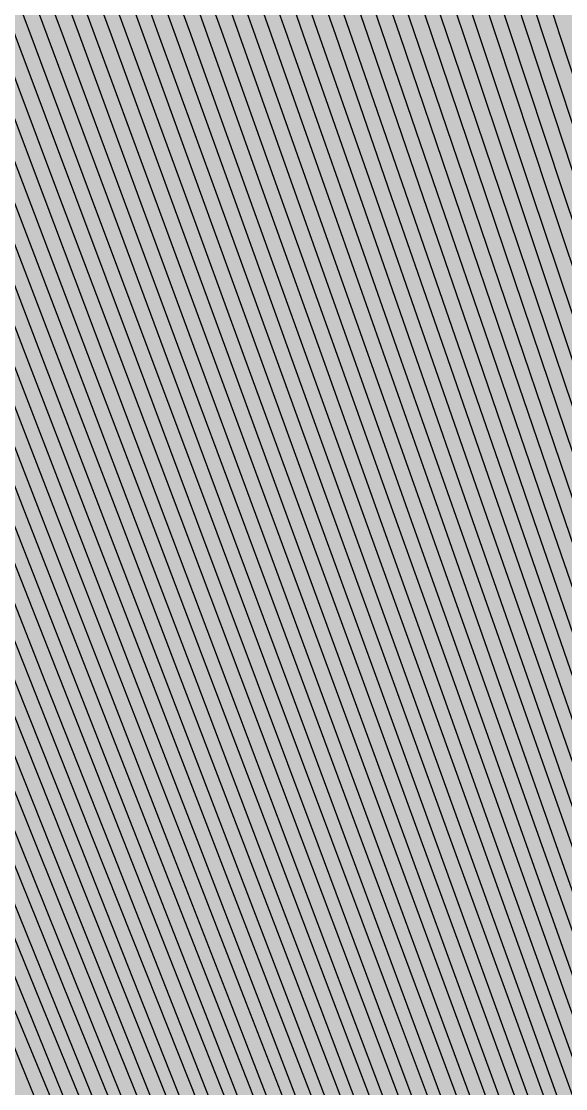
# Model space of a CAD drawing. Header units: metres. Extents: x -7231 to 10969, y -37556 to 1873.
# Drawn here: x 1278.3 to 1354, y -18678.7 to -18530.4 of the extents above; entities that cross this region are included whole.
import ezdxf

# ---------------------------------------------------------------- set-up
doc = ezdxf.new("R2010")
doc.units = ezdxf.units.M
for name, color, linetype in [('Metal1', 4, 'CONTINUOUS'), ('Metal2', 3, 'CONTINUOUS'), ('Polyimide', 7, 'CONTINUOUS')]:
    doc.layers.add(name, color=color, linetype=linetype)

msp = doc.modelspace()

# ---------------------------------------------------------------- hatches: boundary and pattern name
at = {"layer": 'Polyimide'}
msp.add_hatch(color=7, dxfattribs=at).paths.add_polyline_path([(4065.69, -468), (4066.67, -501.99), (4068.51, -535.99), (4071.41, -569.99), (4075.54, -603.99), (4081.04, -637.99), (4088.01, -671.99), (4096.52, -705.98), (4106.62, -739.98), (4118.33, -773.98), (4131.63, -807.98), (4146.49, -841.98), (4162.87, -875.98), (4180.68, -909.97), (4199.83, -943.97), (4220.22, -977.97), (4241.73, -1011.97), (4264.21, -1045.97), (4287.52, -1079.96), (4311.51, -1113.96), (4336.01, -1147.96), (4360.86, -1181.96), (4385.88, -1215.96), (4410.89, -1249.96), (4435.74, -1283.95), (4460.24, -1317.95), (4484.23, -1351.95), (4507.54, -1385.95), (4530.02, -1419.95), (4551.53, -1453.94), (4571.92, -1487.94), (4591.07, -1521.94), (4608.88, -1555.94), (4625.26, -1589.94), (4640.12, -1623.94), (4653.42, -1657.93), (4665.13, -1691.93), (4675.23, -1725.93), (4683.74, -1759.93), (4690.71, -1793.93), (4696.21, -1827.93), (4700.34, -1861.92), (4703.24, -1895.92), (4705.08, -1929.92), (4706.06, -1963.92), (4706.44, -1997.92), (4706.5, -2031.91), (4706.5, -4793.02), (4709.95, -4838.39), (4720.22, -4882.71), (4737.08, -4924.98), (4760.13, -4964.2), (4788.85, -4999.49), (4822.58, -5030.03), (4860.53, -5055.12), (4901.85, -5074.18), (4901.85, -5074.18), (4970.68, -5105.23), (5034.7, -5145.26), (5092.76, -5193.54), (5143.8, -5249.19), (5186.89, -5311.2), (5221.24, -5378.44), (5246.23, -5449.69), (5261.41, -5523.66), (5266.5, -5599), (5261.41, -5674.34), (5246.23, -5748.31), (5221.24, -5819.56), (5186.89, -5886.8), (5143.8, -5948.81), (5092.76, -6004.46), (5034.7, -6052.74), (4970.68, -6092.77), (4901.85, -6123.82), (4860.53, -6142.88), (4822.58, -6167.97), (4788.85, -6198.51), (4760.13, -6233.8), (4737.08, -6273.02), (4720.22, -6315.29), (4709.95, -6359.61), (4706.5, -6404.98), (4706.5, -9221.52), (4709.95, -9266.88), (4720.22, -9311.21), (4737.08, -9353.47), (4760.13, -9392.7), (4788.85, -9427.98), (4822.58, -9458.52), (4860.53, -9483.61), (4901.85, -9502.67), (4970.68, -9533.72), (5034.7, -9573.75), (5092.76, -9622.03), (5143.8, -9677.68), (5186.89, -9739.69), (5221.24, -9806.94), (5246.23, -9878.19), (5261.41, -9952.16), (5266.5, -10027.49), (5261.41, -10102.83), (5246.23, -10176.8), (5221.24, -10248.05), (5186.89, -10315.3), (5143.8, -10377.31), (5092.76, -10432.96), (5034.7, -10481.24), (4970.68, -10521.27), (4901.85, -10552.32), (4860.53, -10571.38), (4822.58, -10596.46), (4788.85, -10627), (4760.13, -10662.29), (4737.08, -10701.52), (4720.22, -10743.78), (4709.95, -10788.1), (4706.5, -10833.47), (4706.5, -13650.01), (4709.95, -13695.38), (4720.22, -13739.7), (4737.08, -13781.96), (4760.13, -13821.19), (4788.85, -13856.48), (4822.58, -13887.02), (4860.53, -13912.11), (4901.85, -13931.17), (4970.68, -13962.22), (5034.7, -14002.25), (5092.76, -14050.53), (5143.8, -14106.18), (5186.89, -14168.19), (5221.24, -14235.43), (5246.23, -14306.68), (5261.41, -14380.65), (5266.5, -14455.99), (5261.41, -14531.33), (5246.23, -14605.29), (5221.24, -14676.55), (5186.89, -14743.79), (5143.8, -14805.8), (5092.76, -14861.45), (5034.7, -14909.73), (4970.68, -14949.76), (4901.85, -14980.81), (4860.53, -14999.87), (4822.58, -15024.96), (4788.85, -15055.5), (4760.13, -15090.79), (4737.08, -15130.01), (4720.22, -15172.27), (4709.95, -15216.6), (4706.5, -15261.97), (4706.5, -15455.99), (4720.95, -15750.04), (4764.14, -16041.26), (4835.68, -16326.84), (4934.86, -16604.04), (5060.74, -16870.18), (5212.09, -17122.7), (5387.47, -17359.17), (5585.18, -17577.31), (5803.32, -17775.02), (6039.79, -17950.4), (6292.31, -18101.75), (6558.45, -18227.63), (6835.65, -18326.81), (7121.23, -18398.34), (7412.45, -18441.54), (7706.5, -18455.99), (9969.01, -18455.99), (10047.42, -18459.84), (10125.08, -18471.36), (10201.23, -18490.44), (10275.15, -18516.89), (10346.12, -18550.45), (10413.46, -18590.81), (10476.52, -18637.58), (10534.69, -18690.3), (10587.41, -18748.47), (10634.18, -18811.53), (10674.54, -18878.87), (10708.11, -18949.84), (10734.56, -19023.76), (10753.63, -19099.92), (10765.15, -19177.58), (10769.01, -19255.99), (10769.01, -20895.8), (10730.24, -20951.41), (10694.6, -21009.08), (10662.21, -21068.63), (10633.17, -21129.89), (10607.55, -21192.66), (10585.45, -21256.74), (10566.93, -21321.96), (10552.05, -21388.09), (10540.84, -21454.95), (10533.35, -21522.33), (10529.6, -21590.02), (10529.6, -21657.81), (10533.35, -21725.5), (10540.84, -21792.87), (10552.05, -21859.73), (10566.93, -21925.87), (10585.45, -21991.08), (10607.55, -22055.17), (10633.17, -22117.94), (10662.21, -22179.19), (10694.6, -22238.74), (10730.24, -22296.41), (10769.01, -22352.03), (10769.01, -32454.24), (10728.74, -32510.49), (10691.72, -32568.92), (10658.05, -32629.35), (10627.85, -32691.58), (10601.2, -32755.42), (10578.21, -32820.67), (10558.93, -32887.1), (10543.44, -32954.52), (10531.77, -33022.71), (10523.97, -33091.44), (10520.07, -33160.51), (10520.07, -33229.69), (10523.97, -33298.75), (10531.77, -33367.49), (10543.44, -33435.67), (10558.93, -33503.09), (10578.21, -33569.53), (10601.2, -33634.77), (10627.85, -33698.61), (10658.05, -33760.85), (10691.72, -33821.28), (10728.74, -33879.71), (10769.01, -33935.96), (10769.01, -36556), (10765.15, -36634.41), (10753.63, -36712.07), (10734.56, -36788.23), (10708.11, -36862.15), (10674.54, -36933.12), (10634.18, -37000.46), (10587.41, -37063.51), (10534.69, -37121.69), (10476.52, -37174.41), (10413.46, -37221.18), (10346.12, -37261.54), (10275.15, -37295.1), (10201.23, -37321.55), (10125.08, -37340.63), (10047.42, -37352.15), (9969.01, -37356), (-6231.01, -37356), (-6309.42, -37352.15), (-6387.08, -37340.63), (-6463.23, -37321.55), (-6537.15, -37295.1), (-6608.12, -37261.54), (-6675.46, -37221.18), (-6738.52, -37174.41), (-6796.69, -37121.69), (-6849.41, -37063.51), (-6896.18, -37000.46), (-6936.54, -36933.12), (-6970.11, -36862.15), (-6996.56, -36788.23), (-7015.63, -36712.07), (-7027.15, -36634.41), (-7031.01, -36556), (-7031.01, -33936), (-6990.74, -33879.75), (-6953.7, -33821.31), (-6920.03, -33760.88), (-6889.82, -33698.64), (-6863.18, -33634.8), (-6840.18, -33569.55), (-6820.9, -33503.11), (-6805.4, -33435.69), (-6793.74, -33367.49), (-6785.94, -33298.75), (-6782.03, -33229.68), (-6782.03, -33160.5), (-6785.94, -33091.43), (-6793.74, -33022.69), (-6805.4, -32954.5), (-6820.9, -32887.07), (-6840.18, -32820.63), (-6863.18, -32755.39), (-6889.82, -32691.54), (-6920.03, -32629.3), (-6953.7, -32568.87), (-6990.74, -32510.43), (-7031.01, -32454.18), (-7031.01, -22364.83), (-6990.74, -22308.58), (-6953.7, -22250.14), (-6920.03, -22189.71), (-6889.82, -22127.47), (-6863.18, -22063.62), (-6840.18, -21998.38), (-6820.9, -21931.94), (-6805.4, -21864.51), (-6793.74, -21796.32), (-6785.94, -21727.58), (-6782.03, -21658.51), (-6782.03, -21589.33), (-6785.94, -21520.26), (-6793.74, -21451.52), (-6805.4, -21383.32), (-6820.9, -21315.9), (-6840.18, -21249.46), (-6863.18, -21184.21), (-6889.82, -21120.37), (-6920.03, -21058.13), (-6953.7, -20997.7), (-6990.74, -20939.26), (-7031.01, -20883.01), (-7031.01, -19255.99), (-7027.15, -19177.58), (-7015.63, -19099.92), (-6996.56, -19023.76), (-6970.11, -18949.84), (-6936.54, -18878.87), (-6896.18, -18811.53), (-6849.41, -18748.47), (-6796.69, -18690.3), (-6738.52, -18637.58), (-6675.46, -18590.81), (-6608.12, -18550.45), (-6537.15, -18516.89), (-6463.23, -18490.44), (-6387.08, -18471.36), (-6309.42, -18459.84), (-6231.01, -18455.99), (-3968.5, -18455.99), (-3674.45, -18441.54), (-3383.23, -18398.34), (-3097.65, -18326.81), (-2820.45, -18227.63), (-2554.31, -18101.75), (-2301.79, -17950.4), (-2065.32, -17775.02), (-1847.18, -17577.31), (-1649.47, -17359.17), (-1474.09, -17122.7), (-1322.74, -16870.18), (-1196.86, -16604.04), (-1097.68, -16326.84), (-1026.14, -16041.26), (-982.95, -15750.04), (-968.5, -15455.99), (-968.5, -15261.97), (-971.95, -15216.6), (-982.22, -15172.27), (-999.08, -15130.01), (-1022.13, -15090.79), (-1050.85, -15055.5), (-1084.58, -15024.96), (-1122.53, -14999.87), (-1163.85, -14980.81), (-1232.68, -14949.76), (-1296.7, -14909.73), (-1354.76, -14861.45), (-1405.8, -14805.8), (-1448.89, -14743.79), (-1483.24, -14676.55), (-1508.23, -14605.29), (-1523.41, -14531.33), (-1528.5, -14455.99), (-1523.41, -14380.65), (-1508.23, -14306.68), (-1483.24, -14235.43), (-1448.89, -14168.19), (-1405.8, -14106.18), (-1354.76, -14050.53), (-1296.7, -14002.25), (-1232.68, -13962.22), (-1163.85, -13931.17), (-1122.53, -13912.11), (-1084.58, -13887.02), (-1050.85, -13856.48), (-1022.13, -13821.19), (-999.08, -13781.96), (-982.22, -13739.7), (-971.95, -13695.38), (-968.5, -13650.01), (-968.5, -12309.64), (-971.95, -12264.27), (-982.22, -12219.94), (-999.08, -12177.68), (-1022.13, -12138.46), (-1050.85, -12103.17), (-1084.58, -12072.63), (-1122.53, -12047.54), (-1163.85, -12028.48), (-1232.68, -11997.43), (-1296.7, -11957.4), (-1354.76, -11909.12), (-1405.8, -11853.47), (-1448.89, -11791.46), (-1483.24, -11724.22), (-1508.23, -11652.96), (-1523.41, -11579), (-1528.5, -11503.66), (-1523.41, -11428.32), (-1508.23, -11354.35), (-1483.24, -11283.1), (-1448.89, -11215.86), (-1405.8, -11153.85), (-1354.76, -11098.2), (-1296.7, -11049.92), (-1232.68, -11009.89), (-1163.85, -10978.84), (-1122.53, -10959.78), (-1084.58, -10934.69), (-1050.85, -10904.15), (-1022.13, -10868.86), (-999.08, -10829.63), (-982.22, -10787.37), (-971.95, -10743.05), (-968.5, -10697.68), (-968.5, -9357.31), (-971.95, -9311.94), (-982.22, -9267.62), (-999.08, -9225.35), (-1022.13, -9186.13), (-1050.85, -9150.84), (-1084.58, -9120.3), (-1122.53, -9095.21), (-1163.85, -9076.15), (-1163.85, -9076.15), (-1232.68, -9045.1), (-1296.7, -9005.07), (-1354.76, -8956.79), (-1405.8, -8901.14), (-1448.89, -8839.13), (-1483.24, -8771.89), (-1508.23, -8700.64), (-1523.41, -8626.67), (-1528.5, -8551.33), (-1523.41, -8475.99), (-1508.23, -8402.02), (-1483.24, -8330.77), (-1448.89, -8263.53), (-1405.8, -8201.52), (-1354.76, -8145.87), (-1296.7, -8097.59), (-1232.68, -8057.56), (-1163.85, -8026.51), (-1163.85, -8026.51), (-1122.53, -8007.45), (-1084.58, -7982.36), (-1050.85, -7951.82), (-1022.13, -7916.53), (-999.08, -7877.31), (-982.22, -7835.04), (-971.95, -7790.72), (-968.5, -7745.35), (-968.5, -6404.98), (-971.95, -6359.61), (-982.22, -6315.29), (-999.08, -6273.02), (-1022.13, -6233.8), (-1050.85, -6198.51), (-1084.58, -6167.97), (-1122.53, -6142.88), (-1163.85, -6123.82), (-1163.85, -6123.82), (-1232.68, -6092.77), (-1296.7, -6052.74), (-1354.76, -6004.46), (-1405.8, -5948.81), (-1448.89, -5886.8), (-1483.24, -5819.56), (-1508.23, -5748.31), (-1523.41, -5674.34), (-1528.5, -5599), (-1523.41, -5523.66), (-1508.23, -5449.69), (-1483.24, -5378.44), (-1448.89, -5311.2), (-1405.8, -5249.19), (-1354.76, -5193.54), (-1296.7, -5145.26), (-1232.68, -5105.23), (-1163.85, -5074.18), (-1163.85, -5074.18), (-1122.53, -5055.12), (-1084.58, -5030.03), (-1050.85, -4999.49), (-1022.13, -4964.2), (-999.08, -4924.98), (-982.22, -4882.71), (-971.95, -4838.39), (-968.5, -4793.02), (-968.5, -2031.91), (-968.44, -1997.92), (-968.06, -1963.92), (-967.05, -1929.92), (-965.18, -1895.92), (-962.22, -1861.92), (-958.01, -1827.93), (-952.41, -1793.93), (-945.31, -1759.93), (-936.64, -1725.93), (-926.35, -1691.93), (-914.43, -1657.93), (-900.88, -1623.94), (-885.74, -1589.94), (-869.05, -1555.94), (-850.91, -1521.94), (-831.4, -1487.94), (-810.63, -1453.94), (-788.72, -1419.95), (-765.82, -1385.95), (-742.07, -1351.95), (-717.63, -1317.95), (-692.67, -1283.95), (-667.36, -1249.96), (-641.88, -1215.96), (-616.39, -1181.96), (-591.08, -1147.96), (-566.12, -1113.96), (-541.68, -1079.96), (-517.93, -1045.97), (-495.03, -1011.97), (-473.12, -977.97), (-452.35, -943.97), (-432.84, -909.97), (-414.7, -875.98), (-398.01, -841.98), (-382.87, -807.98), (-369.32, -773.98), (-357.4, -739.98), (-347.11, -705.98), (-338.44, -671.99), (-331.34, -637.99), (-325.74, -603.99), (-321.53, -569.99), (-318.57, -535.99), (-316.7, -501.99), (-315.69, -468), (-315.31, -434), (-315.25, -400), (-315.25, 401), (-315.25, 451), (-315.25, 1644), (-270.25, 1644), (-270.03, 1637.13), (-269.35, 1630.29), (-268.23, 1623.52), (-266.67, 1616.82), (-264.68, 1610.25), (-262.26, 1603.82), (-259.42, 1597.56), (-256.18, 1591.5), (-252.55, 1585.67), (-248.55, 1580.08), (-244.19, 1574.77), (-239.5, 1569.75), (-234.48, 1565.06), (-229.17, 1560.7), (-223.58, 1556.7), (-217.75, 1553.07), (-211.69, 1549.83), (-205.43, 1546.99), (-199, 1544.57), (-192.43, 1542.58), (-185.73, 1541.02), (-178.96, 1539.9), (-172.12, 1539.22), (-165.25, 1539), (-158.38, 1539.22), (-151.54, 1539.9), (-144.77, 1541.02), (-138.07, 1542.58), (-131.5, 1544.57), (-125.07, 1546.99), (-118.81, 1549.83), (-112.75, 1553.07), (-106.92, 1556.7), (-101.33, 1560.7), (-96.02, 1565.06), (-91, 1569.75), (-86.31, 1574.77), (-81.95, 1580.08), (-77.95, 1585.67), (-74.32, 1591.5), (-71.08, 1597.56), (-68.24, 1603.82), (-65.82, 1610.25), (-63.83, 1616.82), (-62.27, 1623.52), (-61.15, 1630.29), (-60.47, 1637.13), (-60.25, 1644), (1853, 1644), (1853, 1573), (3815.25, 1573), (3815.46, 1579.54), (3816.11, 1586.05), (3817.17, 1592.51), (3818.66, 1598.88), (3820.56, 1605.14), (3822.86, 1611.27), (3825.56, 1617.23), (3828.65, 1623), (3832.1, 1628.56), (3835.91, 1633.88), (3840.07, 1638.93), (3844.54, 1643.71), (3849.32, 1648.18), (3854.37, 1652.34), (3859.69, 1656.15), (3865.25, 1659.6), (3871.02, 1662.69), (3876.98, 1665.39), (3883.11, 1667.69), (3889.37, 1669.59), (3895.74, 1671.08), (3902.2, 1672.14), (3908.71, 1672.79), (3915.25, 1673), (3921.79, 1672.79), (3928.3, 1672.14), (3934.76, 1671.08), (3941.13, 1669.59), (3947.39, 1667.69), (3953.52, 1665.39), (3959.48, 1662.69), (3965.25, 1659.6), (3970.81, 1656.15), (3976.13, 1652.34), (3981.18, 1648.18), (3985.96, 1643.71), (3990.43, 1638.93), (3994.59, 1633.88), (3998.4, 1628.56), (4001.85, 1623), (4004.94, 1617.23), (4007.64, 1611.27), (4009.94, 1605.14), (4011.84, 1598.88), (4013.33, 1592.51), (4014.39, 1586.05), (4015.04, 1579.54), (4015.25, 1573), (4065.25, 1573), (4065.25, 451), (4065.25, 401), (4065.25, -400), (4065.31, -434), (4065.69, -468)])

# ---------------------------------------------------------------- linework, layer by layer
at = {"layer": 'Metal1'}
for points in [[(1139.08, -18306.56), (1148.2, -18329.06), (1157.32, -18351.56), (1166.44, -18374.06), (1175.56, -18396.56), (1184.69, -18419.06), (1193.81, -18441.56), (1202.93, -18464.06), (1212.05, -18486.56), (1221.17, -18509.07), (1230.29, -18531.57), (1239.42, -18554.07), (1248.54, -18576.57), (1257.66, -18599.07), (1266.78, -18621.57), (1275.9, -18644.07), (1285.03, -18666.57), (1290.78, -18680.78), (1294.92, -18698.29), (1295.29, -18702.89), (1295.64, -18711.91), (1296.01, -18720.96), (1296.75, -19211.94), (1296.75, -30143.72)], [(1293.25, -30142.27), (1293.25, -19211.94), (1293.99, -18721), (1293.64, -18711.99), (1293.29, -18703.01), (1292.94, -18698.6), (1288.87, -18681.38), (1283.17, -18667.32), (1274.05, -18644.82), (1264.93, -18622.32), (1255.81, -18599.82), (1246.68, -18577.32), (1237.56, -18554.82), (1228.44, -18532.32), (1219.32, -18509.82), (1210.2, -18487.32), (1201.08, -18464.82), (1191.95, -18442.31), (1182.83, -18419.81), (1173.71, -18397.31), (1164.59, -18374.81), (1155.47, -18352.31), (1146.35, -18329.81), (1137.22, -18307.31)], [(1138.14, -18329.06), (1147.39, -18351.56), (1156.64, -18374.06), (1165.89, -18396.56), (1175.13, -18419.06), (1184.38, -18441.56), (1193.63, -18464.06), (1202.88, -18486.56), (1212.13, -18509.06), (1221.38, -18531.56), (1230.63, -18554.06), (1239.88, -18576.56), (1249.12, -18599.06), (1258.37, -18621.56), (1267.62, -18644.07), (1276.87, -18666.57), (1282.72, -18680.79), (1286.91, -18698.29), (1287.28, -18702.89), (1287.64, -18711.91), (1288.01, -18720.96), (1288.75, -19211.94), (1288.75, -30135.72)], [(1285.25, -30134.27), (1285.25, -19211.94), (1285.99, -18721), (1285.64, -18711.99), (1285.28, -18703.01), (1284.93, -18698.6), (1280.81, -18681.4), (1275.02, -18667.33), (1265.77, -18644.83), (1256.52, -18622.32), (1247.28, -18599.82), (1238.03, -18577.32), (1228.78, -18554.82), (1219.53, -18532.32), (1210.28, -18509.82), (1201.03, -18487.32), (1191.78, -18464.82), (1182.53, -18442.32), (1173.28, -18419.82), (1164.04, -18397.32), (1154.79, -18374.82), (1145.54, -18352.32), (1136.29, -18329.82)], [(1203.23, -18441.57), (1212.23, -18464.07), (1221.22, -18486.57), (1230.22, -18509.07), (1239.21, -18531.57), (1248.21, -18554.07), (1257.2, -18576.57), (1266.2, -18599.07), (1275.19, -18621.57), (1284.18, -18644.07), (1293.18, -18666.57), (1298.85, -18680.76), (1302.94, -18698.29), (1303.3, -18702.89), (1303.65, -18711.91), (1304.01, -18720.96), (1304.75, -19211.94), (1304.75, -30151.72)], [(1212.66, -18441.57), (1221.53, -18464.07), (1230.39, -18486.57), (1239.26, -18509.07), (1248.13, -18531.58), (1257, -18554.08), (1265.86, -18576.58), (1274.73, -18599.08), (1283.6, -18621.58), (1292.47, -18644.08), (1301.33, -18666.58), (1306.92, -18680.75), (1310.95, -18698.3), (1311.31, -18702.89), (1311.65, -18711.91), (1312.01, -18720.95), (1312.75, -19211.94), (1312.75, -30159.72)], [(1222.08, -18441.58), (1230.82, -18464.08), (1239.56, -18486.58), (1248.3, -18509.08), (1257.04, -18531.58), (1265.78, -18554.08), (1274.53, -18576.58), (1283.27, -18599.08), (1292.01, -18621.58), (1300.75, -18644.08), (1309.49, -18666.58), (1314.99, -18680.74), (1318.97, -18698.3), (1319.32, -18702.89), (1319.66, -18711.91), (1320.01, -18720.95), (1320.75, -19211.94), (1320.75, -30167.72)], [(1231.51, -18441.58), (1240.12, -18464.08), (1248.73, -18486.58), (1257.35, -18509.08), (1265.96, -18531.58), (1274.57, -18554.09), (1283.19, -18576.59), (1291.8, -18599.09), (1300.41, -18621.59), (1309.03, -18644.09), (1317.64, -18666.59), (1323.05, -18680.73), (1326.98, -18698.3), (1327.33, -18702.89), (1327.66, -18711.91), (1328.01, -18720.95), (1328.75, -19211.94), (1328.75, -30175.72)], [(1240.93, -18441.59), (1249.42, -18464.09), (1257.91, -18486.59), (1266.39, -18509.09), (1274.88, -18531.59), (1283.36, -18554.09), (1291.85, -18576.59), (1300.34, -18599.09), (1308.82, -18621.59), (1317.31, -18644.09), (1325.79, -18666.59), (1331.12, -18680.72), (1335, -18698.3), (1335.34, -18702.89), (1335.67, -18711.91), (1336.01, -18720.95), (1336.75, -19211.94), (1336.75, -30183.72)], [(1250.36, -18441.59), (1258.72, -18464.09), (1267.08, -18486.59), (1275.44, -18509.09), (1283.79, -18531.59), (1292.15, -18554.09), (1300.51, -18576.6), (1308.87, -18599.1), (1317.23, -18621.6), (1325.59, -18644.1), (1333.95, -18666.6), (1339.19, -18680.71), (1343.01, -18698.3), (1343.35, -18702.89), (1343.67, -18711.91), (1344.01, -18720.95), (1344.75, -19211.94), (1344.75, -30191.72)], [(1259.78, -18441.6), (1268.02, -18464.1), (1276.25, -18486.6), (1284.48, -18509.1), (1292.71, -18531.6), (1300.94, -18554.1), (1309.17, -18576.6), (1317.41, -18599.1), (1325.64, -18621.6), (1333.87, -18644.1), (1342.1, -18666.6), (1347.26, -18680.69), (1351.03, -18698.31), (1351.36, -18702.89), (1351.68, -18711.91), (1352.01, -18720.95), (1352.75, -19211.94), (1352.75, -30199.72)], [(1269.21, -18441.6), (1277.31, -18464.1), (1285.42, -18486.6), (1293.52, -18509.1), (1301.63, -18531.6), (1309.73, -18554.1), (1317.84, -18576.6), (1325.94, -18599.11), (1334.05, -18621.61), (1342.15, -18644.11), (1350.25, -18666.61), (1355.33, -18680.68), (1359.04, -18698.31), (1359.37, -18702.89), (1359.68, -18711.91), (1360.01, -18720.95), (1360.75, -19211.94), (1360.75, -32951.72)], [(1278.63, -18441.61), (1286.61, -18464.11), (1294.59, -18486.61), (1302.57, -18509.11), (1310.54, -18531.61), (1318.52, -18554.11), (1326.5, -18576.61), (1334.48, -18599.11), (1342.45, -18621.61), (1350.43, -18644.11), (1358.41, -18666.61), (1363.39, -18680.67), (1367.06, -18698.31), (1367.38, -18702.9), (1367.69, -18711.91), (1368.01, -18720.95), (1368.75, -19211.94), (1368.75, -32959.72)], [(1288.06, -18441.61), (1295.91, -18464.11), (1303.76, -18486.61), (1311.61, -18509.11), (1319.46, -18531.61), (1327.31, -18554.11), (1335.16, -18576.61), (1343.01, -18599.11), (1350.86, -18621.62), (1358.71, -18644.12), (1366.56, -18666.62), (1371.46, -18680.66), (1375.07, -18698.31), (1375.39, -18702.9), (1375.69, -18711.91), (1376.01, -18720.95), (1376.75, -19211.94), (1376.75, -32967.72)], [(1297.48, -18441.61), (1305.21, -18464.12), (1312.93, -18486.62), (1320.65, -18509.12), (1328.38, -18531.62), (1336.1, -18554.12), (1343.82, -18576.62), (1351.55, -18599.12), (1359.27, -18621.62), (1366.99, -18644.12), (1374.72, -18666.62), (1379.53, -18680.65), (1383.09, -18698.31), (1383.4, -18702.9), (1383.7, -18711.91), (1384.01, -18720.95), (1384.75, -19211.94), (1384.75, -32975.72)], [(1306.91, -18441.62), (1314.5, -18464.12), (1322.1, -18486.62), (1329.7, -18509.12), (1337.29, -18531.62), (1344.89, -18554.12), (1352.48, -18576.62), (1360.08, -18599.12), (1367.68, -18621.62), (1375.27, -18644.13), (1382.87, -18666.63), (1387.6, -18680.64), (1391.1, -18698.32), (1391.41, -18702.9), (1391.7, -18711.91), (1392.01, -18720.95), (1392.75, -19211.94), (1392.75, -32983.72)], [(1316.33, -18441.62), (1323.8, -18464.12), (1331.27, -18486.63), (1338.74, -18509.13), (1346.21, -18531.63), (1353.68, -18554.13), (1361.15, -18576.63), (1368.62, -18599.13), (1376.08, -18621.63), (1383.55, -18644.13), (1391.02, -18666.63), (1395.67, -18680.63), (1399.12, -18698.32), (1399.42, -18702.9), (1399.71, -18711.92), (1400.01, -18720.95), (1400.75, -19211.94), (1400.75, -32991.72)], [(1301.25, -30150.27), (1301.25, -19211.94), (1301.99, -18720.99), (1301.65, -18711.99), (1301.3, -18703.01), (1300.96, -18698.6), (1296.94, -18681.36), (1291.32, -18667.32), (1282.33, -18644.82), (1273.33, -18622.32), (1264.34, -18599.82), (1255.34, -18577.31), (1246.35, -18554.81), (1237.35, -18532.31), (1228.36, -18509.81), (1219.37, -18487.31), (1210.37, -18464.81), (1201.38, -18442.31)], [(1309.25, -30158.27), (1309.25, -19211.94), (1309.99, -18720.99), (1309.65, -18711.99), (1309.31, -18703), (1308.97, -18698.6), (1305, -18681.35), (1299.47, -18667.31), (1290.6, -18644.81), (1281.74, -18622.31), (1272.87, -18599.81), (1264, -18577.31), (1255.13, -18554.81), (1246.27, -18532.31), (1237.4, -18509.81), (1228.53, -18487.31), (1219.66, -18464.81), (1210.8, -18442.31)], [(1317.25, -30166.27), (1317.25, -19211.94), (1317.99, -18720.99), (1317.66, -18711.99), (1317.32, -18703), (1316.99, -18698.6), (1313.07, -18681.33), (1307.62, -18667.31), (1298.88, -18644.81), (1290.14, -18622.31), (1281.4, -18599.81), (1272.66, -18577.31), (1263.92, -18554.8), (1255.18, -18532.3), (1246.44, -18509.8), (1237.7, -18487.3), (1228.96, -18464.8), (1220.22, -18442.3)], [(1325.25, -30174.27), (1325.25, -19211.94), (1325.99, -18720.99), (1325.66, -18711.98), (1325.33, -18703), (1325, -18698.59), (1321.13, -18681.31), (1315.77, -18667.3), (1307.16, -18644.8), (1298.55, -18622.3), (1289.93, -18599.8), (1281.32, -18577.3), (1272.71, -18554.8), (1264.09, -18532.3), (1255.48, -18509.8), (1246.87, -18487.3), (1238.25, -18464.8), (1229.64, -18442.3)], [(1333.25, -30182.27), (1333.25, -19211.94), (1333.99, -18720.99), (1333.67, -18711.98), (1333.34, -18703), (1333.01, -18698.59), (1329.2, -18681.29), (1323.92, -18667.3), (1315.44, -18644.8), (1306.95, -18622.3), (1298.46, -18599.8), (1289.98, -18577.3), (1281.49, -18554.8), (1273.01, -18532.29), (1264.52, -18509.79), (1256.03, -18487.29), (1247.55, -18464.79), (1239.06, -18442.29)], [(1341.25, -30190.27), (1341.25, -19211.94), (1341.99, -18720.99), (1341.67, -18711.98), (1341.35, -18703), (1341.03, -18698.59), (1337.26, -18681.27), (1332.07, -18667.29), (1323.71, -18644.79), (1315.35, -18622.29), (1307, -18599.79), (1298.64, -18577.29), (1290.28, -18554.79), (1281.92, -18532.29), (1273.56, -18509.79), (1265.2, -18487.29), (1256.84, -18464.79), (1248.48, -18442.29)], [(1349.25, -30198.27), (1349.25, -19211.94), (1349.99, -18720.99), (1349.68, -18711.98), (1349.36, -18703), (1349.04, -18698.59), (1345.33, -18681.25), (1340.22, -18667.29), (1331.99, -18644.79), (1323.76, -18622.29), (1315.53, -18599.79), (1307.3, -18577.29), (1299.06, -18554.79), (1290.83, -18532.29), (1282.6, -18509.78), (1274.37, -18487.28), (1266.14, -18464.78), (1257.91, -18442.28)], [(1357.25, -32950.27), (1357.25, -19211.94), (1357.99, -18720.99), (1357.68, -18711.98), (1357.37, -18703), (1357.06, -18698.59), (1353.4, -18681.23), (1348.37, -18667.28), (1340.27, -18644.78), (1332.16, -18622.28), (1324.06, -18599.78), (1315.95, -18577.28), (1307.85, -18554.78), (1299.75, -18532.28), (1291.64, -18509.78), (1283.54, -18487.28), (1275.43, -18464.78), (1267.33, -18442.28)], [(1365.25, -32958.27), (1365.25, -19211.94), (1365.99, -18720.99), (1365.69, -18711.98), (1365.38, -18703), (1365.07, -18698.58), (1361.46, -18681.21), (1356.52, -18667.28), (1348.55, -18644.78), (1340.57, -18622.28), (1332.59, -18599.78), (1324.61, -18577.28), (1316.64, -18554.78), (1308.66, -18532.28), (1300.68, -18509.78), (1292.7, -18487.27), (1284.73, -18464.77), (1276.75, -18442.27)], [(1373.25, -32966.27), (1373.25, -19211.94), (1373.99, -18720.99), (1373.69, -18711.98), (1373.39, -18703), (1373.09, -18698.58), (1369.53, -18681.2), (1364.67, -18667.28), (1356.82, -18644.77), (1348.97, -18622.27), (1341.12, -18599.77), (1333.27, -18577.27), (1325.42, -18554.77), (1317.57, -18532.27), (1309.72, -18509.77), (1301.87, -18487.27), (1294.02, -18464.77), (1286.17, -18442.27)], [(1381.25, -32974.27), (1381.25, -19211.94), (1381.99, -18720.98), (1381.7, -18711.98), (1381.4, -18703), (1381.1, -18698.58), (1377.6, -18681.18), (1372.82, -18667.27), (1365.1, -18644.77), (1357.38, -18622.27), (1349.65, -18599.77), (1341.93, -18577.27), (1334.21, -18554.77), (1326.48, -18532.27), (1318.76, -18509.77), (1311.04, -18487.27), (1303.31, -18464.76), (1295.59, -18442.26)], [(1389.25, -32982.27), (1389.25, -19211.94), (1389.99, -18720.98), (1389.7, -18711.98), (1389.41, -18703), (1389.12, -18698.58), (1385.66, -18681.16), (1380.97, -18667.27), (1373.38, -18644.77), (1365.78, -18622.26), (1358.19, -18599.76), (1350.59, -18577.26), (1342.99, -18554.76), (1335.4, -18532.26), (1327.8, -18509.76), (1320.21, -18487.26), (1312.61, -18464.76), (1305.01, -18442.26)], [(1397.25, -32990.27), (1397.25, -19211.94), (1397.99, -18720.98), (1397.71, -18711.98), (1397.42, -18703), (1397.13, -18698.58), (1393.73, -18681.14), (1389.12, -18667.26), (1381.66, -18644.76), (1374.19, -18622.26), (1366.72, -18599.76), (1359.25, -18577.26), (1351.78, -18554.76), (1344.31, -18532.26), (1336.84, -18509.76), (1329.37, -18487.26), (1321.9, -18464.75), (1314.43, -18442.25)], [(1405.25, -32998.27), (1405.25, -19211.94), (1405.99, -18720.98), (1405.71, -18711.98), (1405.43, -18702.99), (1405.15, -18698.57), (1401.8, -18681.12), (1397.27, -18667.26), (1389.93, -18644.76), (1382.59, -18622.25), (1375.25, -18599.75), (1367.91, -18577.25), (1360.57, -18554.75), (1353.22, -18532.25), (1345.88, -18509.75), (1338.54, -18487.25), (1331.2, -18464.75), (1323.86, -18442.25)]]:
    msp.add_lwpolyline(points, dxfattribs=at)
at = {"layer": 'Metal2'}
for points in [[(1133.98, -18306.56), (1143.17, -18329.06), (1152.35, -18351.56), (1161.54, -18374.06), (1170.73, -18396.56), (1179.91, -18419.06), (1189.1, -18441.56), (1198.28, -18464.06), (1207.47, -18486.56), (1216.65, -18509.06), (1225.84, -18531.56), (1235.02, -18554.06), (1244.21, -18576.57), (1253.39, -18599.07), (1262.58, -18621.57), (1271.76, -18644.07), (1280.95, -18666.57), (1286.75, -18680.78), (1290.92, -18698.29), (1291.28, -18702.89), (1291.64, -18711.91), (1292.01, -18720.96), (1292.75, -19211.94), (1292.75, -30139.72)], [(1297.25, -30146.27), (1297.25, -19211.94), (1297.99, -18721), (1297.65, -18711.99), (1297.29, -18703.01), (1296.95, -18698.6), (1292.9, -18681.37), (1287.25, -18667.32), (1278.19, -18644.82), (1269.13, -18622.32), (1260.07, -18599.82), (1251.01, -18577.32), (1241.96, -18554.82), (1232.9, -18532.32), (1223.84, -18509.81), (1214.78, -18487.31), (1205.72, -18464.81), (1196.67, -18442.31), (1187.61, -18419.81), (1178.55, -18397.31), (1169.49, -18374.81), (1160.43, -18352.31), (1151.37, -18329.81), (1142.32, -18307.31)], [(1289.25, -30138.27), (1289.25, -19211.94), (1289.99, -18721), (1289.64, -18711.99), (1289.28, -18703.01), (1288.93, -18698.6), (1284.84, -18681.39), (1279.1, -18667.32), (1269.91, -18644.82), (1260.73, -18622.32), (1251.54, -18599.82), (1242.36, -18577.32), (1233.17, -18554.82), (1223.98, -18532.32), (1214.8, -18509.82), (1205.61, -18487.32), (1196.43, -18464.82), (1187.24, -18442.32), (1178.06, -18419.82), (1168.87, -18397.32), (1159.69, -18374.82), (1150.5, -18352.31), (1141.32, -18329.81)], [(1198.52, -18441.57), (1207.58, -18464.07), (1216.64, -18486.57), (1225.7, -18509.07), (1234.75, -18531.57), (1243.81, -18554.07), (1252.87, -18576.57), (1261.93, -18599.07), (1270.99, -18621.57), (1280.04, -18644.07), (1289.1, -18666.57), (1294.82, -18680.77), (1298.93, -18698.29), (1299.29, -18702.89), (1299.65, -18711.91), (1300.01, -18720.96), (1300.75, -19211.94), (1300.75, -30147.72)], [(1207.95, -18441.57), (1216.88, -18464.07), (1225.81, -18486.57), (1234.74, -18509.07), (1243.67, -18531.57), (1252.6, -18554.07), (1261.53, -18576.57), (1270.46, -18599.08), (1279.39, -18621.58), (1288.32, -18644.08), (1297.26, -18666.58), (1302.88, -18680.76), (1306.95, -18698.29), (1307.3, -18702.89), (1307.65, -18711.91), (1308.01, -18720.96), (1308.75, -19211.94), (1308.75, -30155.72)], [(1217.37, -18441.57), (1226.17, -18464.08), (1234.98, -18486.58), (1243.78, -18509.08), (1252.59, -18531.58), (1261.39, -18554.08), (1270.19, -18576.58), (1279, -18599.08), (1287.8, -18621.58), (1296.61, -18644.08), (1305.41, -18666.58), (1310.95, -18680.75), (1314.96, -18698.3), (1315.31, -18702.89), (1315.66, -18711.91), (1316.01, -18720.95), (1316.75, -19211.94), (1316.75, -30163.72)], [(1226.8, -18441.58), (1235.47, -18464.08), (1244.15, -18486.58), (1252.83, -18509.08), (1261.5, -18531.58), (1270.18, -18554.08), (1278.86, -18576.58), (1287.53, -18599.08), (1296.21, -18621.58), (1304.89, -18644.09), (1313.56, -18666.59), (1319.02, -18680.73), (1322.98, -18698.3), (1323.32, -18702.89), (1323.66, -18711.91), (1324.01, -18720.95), (1324.75, -19211.94), (1324.75, -30171.72)], [(1236.22, -18441.58), (1244.77, -18464.08), (1253.32, -18486.59), (1261.87, -18509.09), (1270.42, -18531.59), (1278.97, -18554.09), (1287.52, -18576.59), (1296.07, -18599.09), (1304.62, -18621.59), (1313.17, -18644.09), (1321.72, -18666.59), (1327.09, -18680.72), (1330.99, -18698.3), (1331.33, -18702.89), (1331.67, -18711.91), (1332.01, -18720.95), (1332.75, -19211.94), (1332.75, -30179.72)], [(1245.65, -18441.59), (1254.07, -18464.09), (1262.49, -18486.59), (1270.91, -18509.09), (1279.34, -18531.59), (1287.76, -18554.09), (1296.18, -18576.59), (1304.6, -18599.09), (1313.03, -18621.59), (1321.45, -18644.09), (1329.87, -18666.6), (1335.15, -18680.71), (1339.01, -18698.3), (1339.34, -18702.89), (1339.67, -18711.91), (1340.01, -18720.95), (1340.75, -19211.94), (1340.75, -30187.72)], [(1255.07, -18441.59), (1263.37, -18464.09), (1271.66, -18486.59), (1279.96, -18509.1), (1288.25, -18531.6), (1296.55, -18554.1), (1304.84, -18576.6), (1313.14, -18599.1), (1321.43, -18621.6), (1329.73, -18644.1), (1338.02, -18666.6), (1343.22, -18680.7), (1347.02, -18698.3), (1347.35, -18702.89), (1347.68, -18711.91), (1348.01, -18720.95), (1348.75, -19211.94), (1348.75, -30195.72)], [(1264.5, -18441.6), (1272.66, -18464.1), (1280.83, -18486.6), (1289, -18509.1), (1297.17, -18531.6), (1305.34, -18554.1), (1313.51, -18576.6), (1321.67, -18599.1), (1329.84, -18621.6), (1338.01, -18644.1), (1346.18, -18666.6), (1351.29, -18680.69), (1355.04, -18698.31), (1355.36, -18702.89), (1355.68, -18711.91), (1356.01, -18720.95), (1356.75, -19211.94), (1356.75, -30203.72)], [(1273.92, -18441.6), (1281.96, -18464.1), (1290, -18486.6), (1298.04, -18509.1), (1306.09, -18531.61), (1314.13, -18554.11), (1322.17, -18576.61), (1330.21, -18599.11), (1338.25, -18621.61), (1346.29, -18644.11), (1354.33, -18666.61), (1359.36, -18680.68), (1363.05, -18698.31), (1363.37, -18702.89), (1363.69, -18711.91), (1364.01, -18720.95), (1364.75, -19211.94), (1364.75, -32955.72)], [(1283.35, -18441.61), (1291.26, -18464.11), (1299.17, -18486.61), (1307.09, -18509.11), (1315, -18531.61), (1322.92, -18554.11), (1330.83, -18576.61), (1338.74, -18599.11), (1346.66, -18621.61), (1354.57, -18644.11), (1362.49, -18666.61), (1367.43, -18680.67), (1371.07, -18698.31), (1371.38, -18702.9), (1371.69, -18711.91), (1372.01, -18720.95), (1372.75, -19211.94), (1372.75, -32963.72)], [(1292.77, -18441.61), (1300.56, -18464.11), (1308.34, -18486.61), (1316.13, -18509.11), (1323.92, -18531.61), (1331.7, -18554.12), (1339.49, -18576.62), (1347.28, -18599.12), (1355.07, -18621.62), (1362.85, -18644.12), (1370.64, -18666.62), (1375.5, -18680.66), (1379.08, -18698.31), (1379.39, -18702.9), (1379.7, -18711.91), (1380.01, -18720.95), (1380.75, -19211.94), (1380.75, -32971.72)], [(1302.2, -18441.62), (1309.86, -18464.12), (1317.51, -18486.62), (1325.17, -18509.12), (1332.83, -18531.62), (1340.49, -18554.12), (1348.15, -18576.62), (1355.81, -18599.12), (1363.47, -18621.62), (1371.13, -18644.12), (1378.79, -18666.62), (1383.57, -18680.65), (1387.1, -18698.32), (1387.4, -18702.9), (1387.7, -18711.91), (1388.01, -18720.95), (1388.75, -19211.94), (1388.75, -32979.72)], [(1311.62, -18441.62), (1319.15, -18464.12), (1326.69, -18486.62), (1334.22, -18509.12), (1341.75, -18531.62), (1349.28, -18554.13), (1356.82, -18576.63), (1364.35, -18599.13), (1371.88, -18621.63), (1379.41, -18644.13), (1386.95, -18666.63), (1391.64, -18680.64), (1395.11, -18698.32), (1395.41, -18702.9), (1395.71, -18711.91), (1396.01, -18720.95), (1396.75, -19211.94), (1396.75, -32987.72)], [(1321.05, -18441.63), (1328.45, -18464.13), (1335.86, -18486.63), (1343.26, -18509.13), (1350.67, -18531.63), (1358.07, -18554.13), (1365.48, -18576.63), (1372.88, -18599.13), (1380.29, -18621.63), (1387.69, -18644.13), (1395.1, -18666.63), (1399.71, -18680.63), (1403.13, -18698.32), (1403.42, -18702.9), (1403.71, -18711.92), (1404.01, -18720.95), (1404.75, -19211.94), (1404.75, -32995.72)], [(1305.25, -30154.27), (1305.25, -19211.94), (1305.99, -18720.99), (1305.65, -18711.99), (1305.3, -18703.01), (1304.96, -18698.6), (1300.97, -18681.36), (1295.4, -18667.31), (1286.47, -18644.81), (1277.53, -18622.31), (1268.6, -18599.81), (1259.67, -18577.31), (1250.74, -18554.81), (1241.81, -18532.31), (1232.88, -18509.81), (1223.95, -18487.31), (1215.02, -18464.81), (1206.09, -18442.31)], [(1313.25, -30162.27), (1313.25, -19211.94), (1313.99, -18720.99), (1313.66, -18711.99), (1313.31, -18703), (1312.98, -18698.6), (1309.03, -18681.34), (1303.55, -18667.31), (1294.74, -18644.81), (1285.94, -18622.31), (1277.14, -18599.81), (1268.33, -18577.31), (1259.53, -18554.81), (1250.72, -18532.31), (1241.92, -18509.81), (1233.12, -18487.3), (1224.31, -18464.8), (1215.51, -18442.3)], [(1321.25, -30170.27), (1321.25, -19211.94), (1321.99, -18720.99), (1321.66, -18711.98), (1321.32, -18703), (1320.99, -18698.6), (1317.1, -18681.32), (1311.7, -18667.31), (1303.02, -18644.81), (1294.34, -18622.3), (1285.67, -18599.8), (1276.99, -18577.3), (1268.31, -18554.8), (1259.64, -18532.3), (1250.96, -18509.8), (1242.28, -18487.3), (1233.61, -18464.8), (1224.93, -18442.3)], [(1329.25, -30178.27), (1329.25, -19211.94), (1329.99, -18720.99), (1329.67, -18711.98), (1329.33, -18703), (1329.01, -18698.59), (1325.17, -18681.3), (1319.85, -18667.3), (1311.3, -18644.8), (1302.75, -18622.3), (1294.2, -18599.8), (1285.65, -18577.3), (1277.1, -18554.8), (1268.55, -18532.3), (1260, -18509.8), (1251.45, -18487.3), (1242.9, -18464.8), (1234.35, -18442.29)], [(1337.25, -30186.27), (1337.25, -19211.94), (1337.99, -18720.99), (1337.67, -18711.98), (1337.34, -18703), (1337.02, -18698.59), (1333.23, -18681.28), (1328, -18667.3), (1319.58, -18644.8), (1311.15, -18622.3), (1302.73, -18599.79), (1294.31, -18577.29), (1285.89, -18554.79), (1277.46, -18532.29), (1269.04, -18509.79), (1260.62, -18487.29), (1252.2, -18464.79), (1243.77, -18442.29)], [(1345.25, -30194.27), (1345.25, -19211.94), (1345.99, -18720.99), (1345.68, -18711.98), (1345.35, -18703), (1345.04, -18698.59), (1341.3, -18681.26), (1336.15, -18667.29), (1327.85, -18644.79), (1319.56, -18622.29), (1311.26, -18599.79), (1302.97, -18577.29), (1294.67, -18554.79), (1286.38, -18532.29), (1278.08, -18509.79), (1269.78, -18487.29), (1261.49, -18464.79), (1253.19, -18442.29)], [(1353.25, -30202.27), (1353.25, -19211.94), (1353.99, -18720.99), (1353.68, -18711.98), (1353.36, -18703), (1353.05, -18698.59), (1349.36, -18681.24), (1344.3, -18667.29), (1336.13, -18644.79), (1327.96, -18622.29), (1319.79, -18599.79), (1311.63, -18577.28), (1303.46, -18554.78), (1295.29, -18532.28), (1287.12, -18509.78), (1278.95, -18487.28), (1270.78, -18464.78), (1262.62, -18442.28)], [(1361.25, -32954.27), (1361.25, -19211.94), (1361.99, -18720.99), (1361.69, -18711.98), (1361.37, -18703), (1361.07, -18698.58), (1357.43, -18681.22), (1352.45, -18667.28), (1344.41, -18644.78), (1336.37, -18622.28), (1328.32, -18599.78), (1320.28, -18577.28), (1312.24, -18554.78), (1304.2, -18532.28), (1296.16, -18509.78), (1288.12, -18487.28), (1280.08, -18464.78), (1272.04, -18442.28)], [(1369.25, -32962.27), (1369.25, -19211.94), (1369.99, -18720.99), (1369.69, -18711.98), (1369.38, -18703), (1369.08, -18698.58), (1365.5, -18681.2), (1360.6, -18667.28), (1352.68, -18644.78), (1344.77, -18622.28), (1336.86, -18599.78), (1328.94, -18577.28), (1321.03, -18554.77), (1313.11, -18532.27), (1305.2, -18509.77), (1297.29, -18487.27), (1289.37, -18464.77), (1281.46, -18442.27)], [(1377.25, -32970.27), (1377.25, -19211.94), (1377.99, -18720.99), (1377.7, -18711.98), (1377.39, -18703), (1377.1, -18698.58), (1373.56, -18681.19), (1368.75, -18667.27), (1360.96, -18644.77), (1353.18, -18622.27), (1345.39, -18599.77), (1337.6, -18577.27), (1329.81, -18554.77), (1322.03, -18532.27), (1314.24, -18509.77), (1306.45, -18487.27), (1298.67, -18464.77), (1290.88, -18442.27)], [(1385.25, -32978.27), (1385.25, -19211.94), (1385.99, -18720.98), (1385.7, -18711.98), (1385.4, -18703), (1385.11, -18698.58), (1381.63, -18681.17), (1376.9, -18667.27), (1369.24, -18644.77), (1361.58, -18622.27), (1353.92, -18599.77), (1346.26, -18577.27), (1338.6, -18554.76), (1330.94, -18532.26), (1323.28, -18509.76), (1315.62, -18487.26), (1307.96, -18464.76), (1300.3, -18442.26)], [(1393.25, -32986.27), (1393.25, -19211.94), (1393.99, -18720.98), (1393.71, -18711.98), (1393.41, -18703), (1393.12, -18698.58), (1389.7, -18681.15), (1385.05, -18667.26), (1377.52, -18644.76), (1369.98, -18622.26), (1362.45, -18599.76), (1354.92, -18577.26), (1347.39, -18554.76), (1339.85, -18532.26), (1332.32, -18509.76), (1324.79, -18487.26), (1317.26, -18464.76), (1309.72, -18442.26)], [(1401.25, -32994.27), (1401.25, -19211.94), (1401.99, -18720.98), (1401.71, -18711.98), (1401.42, -18703), (1401.14, -18698.57), (1397.77, -18681.13), (1393.2, -18667.26), (1385.79, -18644.76), (1378.39, -18622.26), (1370.98, -18599.76), (1363.58, -18577.26), (1356.17, -18554.76), (1348.77, -18532.25), (1341.36, -18509.75), (1333.96, -18487.25), (1326.55, -18464.75), (1319.15, -18442.25)]]:
    msp.add_lwpolyline(points, dxfattribs=at)

doc.saveas('drawing.dxf')
